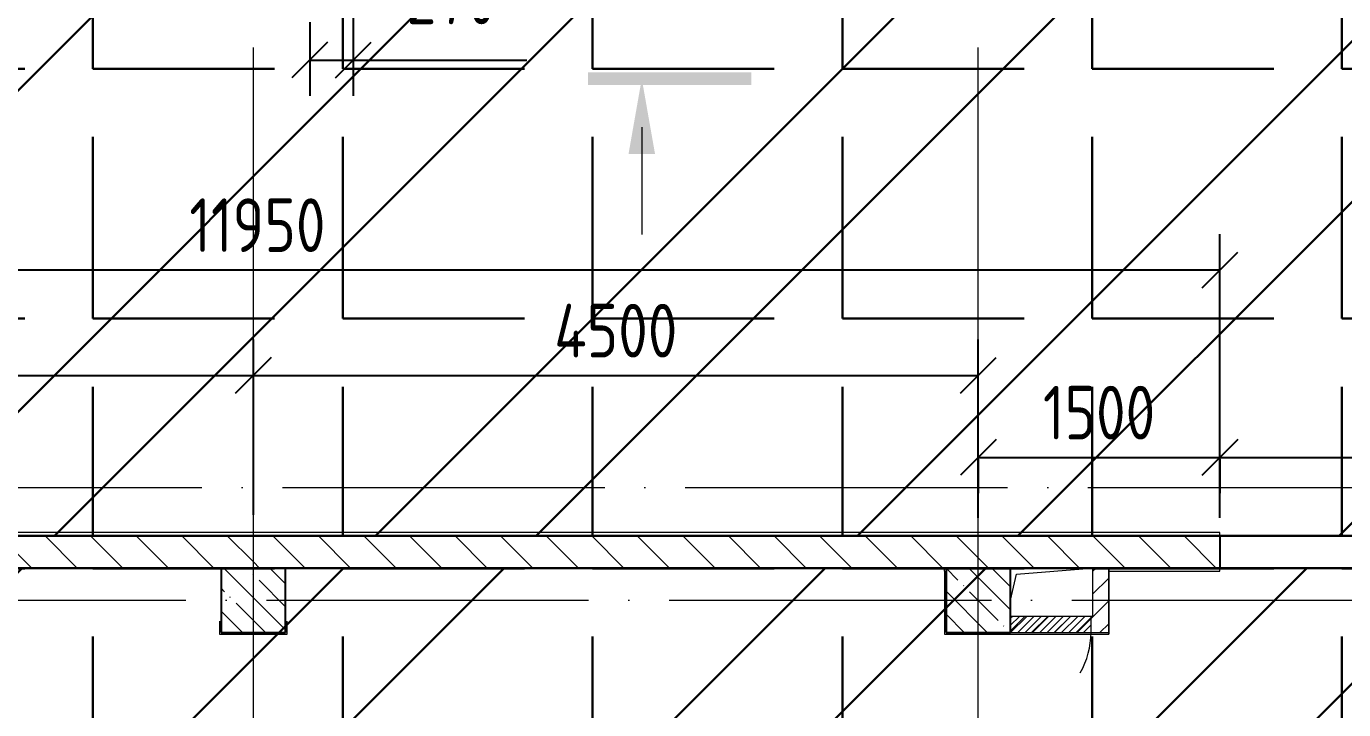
# Model space of a CAD drawing. Header units: millimetres. Extents: x -68946 to 690821, y -552984 to 293768.
# Drawn here: x 7341 to 15518, y 50296 to 54538 of the extents above; entities that cross this region are included whole.
import ezdxf

# ---------------------------------------------------------------- set-up
doc = ezdxf.new("R2010")
doc.units = ezdxf.units.MM
doc.linetypes.add('ADSK_Линия сетки', pattern=[2500, 2000, -250, 0, -250])
doc.linetypes.add('ADSK_Скрыто', pattern=[600, 300, -300])
doc.layers.get('Defpoints').update_dxf_attribs({"color": 250})
for name, color, linetype, lineweight in [('0) блоки', 250, 'Continuous', 25), ('1.1) Стяжка 5 вып.', 30, 'Continuous', 30), ('1.2) Тепло-звук изол. + пленка 5 вып.', 200, 'Continuous', 30), ('A-____-____-DIMS', 250, 'Continuous', 9), ('A-DETL-GENF-OTLN', 250, 'Continuous', 5), ('A-DOOR-____-MCUT', 250, 'Continuous', 5), ('A-DOOR-____-OTLN', 250, 'Continuous', 5), ('A-GLAZ-____-OTLN', 250, 'Continuous', 5), ('A-WALL-____-MCUT', 250, 'Continuous', 13), ('A-WALL-____-PATT', 250, 'Continuous', 13), ('A-WALL-FNSH-MCUT', 250, 'Continuous', 13), ('G-____-____-SYMB', 250, 'ADSK_Скрыто', 9), ('S-COLS-____-MCUT', 250, 'Continuous', 25), ('S-COLS-____-OTLN', 250, 'Continuous', 9), ('S-GRID-____-OTLN', 250, 'Continuous', 9)]:
    doc.layers.add(name, color=color, linetype=linetype, lineweight=lineweight)
doc.styles.get("Standard").update_dxf_attribs({"font": 'ГОСТ тип А.ttf'})
doc.dimstyles.new('А3', dxfattribs={"dimtxt": 333, "dimasz": 222, "dimexe": 222, "dimexo": 111, "dimgap": 111, "dimtad": 1, "dimtoh": 1, "dimdec": 0, "dimrnd": 0.0015, "dimzin": 0, "dimdsep": 46, "dimtxsty": 'Standard', "dimblk": 'OBLIQUE', "dimcen": 0, "dimclrd": 7, "dimclre": 7, "dimclrt": 7, "dimadec": 0, "dimazin": 0, "dimtfac": 1, "dimtdec": 0, "dimtofl": 0, "dimtmove": 0, "dimatfit": 3, "dimfxl": 1, "dimtolj": 1, "dimtzin": 0, "dimarcsym": 0})
pattern_1 = [(135, (0, 0), (-141.42136, -141.42136), [])]
pattern_2 = [(45, (0, 0), (-70.71068, 70.71068), [])]
pattern_3 = [(0, (0, 0), (0, 1550.67), [1127.76, -422.91]), (90, (0, 0), (-1550.67, 9e-14), [1127.76, -422.91])]

# ---------------------------------------------------------------- blocks, each defined once
blk = doc.blocks.new('BSC_Колонна _Прямоугольная - 400x400-V7-Кладочный план на отм_ 0_000_ Секция 1_')
at = {"layer": 'S-COLS-____-OTLN', "lineweight": 5}
h = blk.add_hatch(dxfattribs=at)
h.set_pattern_fill('FP_14', color=256, style=0, pattern_type=2)
h.set_pattern_definition([(135, (-8749.98, -50975), (-142.5619, -142.5619), []), (135, (-8607.42, -50975), (-142.5619, -142.5619), [252.016, -50.403, 3.353, -47.05])])
h.paths.add_polyline_path([(-200, -200), (200, -200), (200, 200), (-200, 200), (-200, -9.5)])
at = {"layer": 'S-COLS-____-MCUT'}
for p, q in [((200, 200), (-200, 200)), ((-200, 200), (-200, -200)), ((200, -200), (200, 200)), ((-200, -200), (200, -200))]:
    blk.add_line(p, q, dxfattribs=at)
blk = doc.blocks.new('BSC_Колонна _Прямоугольная - 400x400-V8-Кладочный план на отм_ 0_000_ Секция 1_')
at = {"layer": 'S-COLS-____-OTLN', "lineweight": 5}
h = blk.add_hatch(dxfattribs=at)
h.set_pattern_fill('FP_15', color=256, style=0, pattern_type=2)
h.set_pattern_definition([(135, (-13249.98, -50975), (-142.5619, -142.5619), []), (135, (-13107.42, -50975), (-142.5619, -142.5619), [252.016, -50.403, 3.353, -47.05])])
h.paths.add_polyline_path([(-200, -200), (200, -200), (200, 200), (-200, 200)])
at = {"layer": 'S-COLS-____-MCUT'}
for p, q in [((200, 200), (-200, 200)), ((-200, 200), (-200, -200)), ((200, -100), (200, 200)), ((200, -200), (200, -100)), ((-200, -200), (200, -200))]:
    blk.add_line(p, q, dxfattribs=at)
blk = doc.blocks.new('_Wn_-As_OpeningMEP_floor__Rectangular - _Wn_-As_OpeningMEP_floor__Rectangular-V6-Кладочный план на отм_ 0_000_ Секция 1_')
at = {"layer": 'A-DETL-GENF-OTLN'}
for p, q in [((-250, -50), (-212.2, 112.2)), ((-212.2, 112.2), (250, 150))]:
    blk.add_line(p, q, dxfattribs=at)
blk = doc.blocks.new('АР_Люк - ЛРС_ВК_500х400_наружный_NCS S 1000-N-42722041-Кладочный план на отм_ 0_000_ Секция 1_')
at = {"layer": 'A-DOOR-____-OTLN'}
h = blk.add_hatch(dxfattribs=at)
h.set_pattern_fill('FP_29', color=256, style=0, pattern_type=2)
h.set_pattern_definition([(45, (125, 0), (-22.6274, 22.6274), [])])
h.paths.add_polyline_path([(375, 50), (-125, 50), (-125, -50), (375, -50)])
at = {"layer": 'A-DETL-GENF-OTLN', "lineweight": 9}
for p, q in [((375, 50), (-125, 50)), ((-125, 50), (-125, -50)), ((375, -50), (375, 50)), ((-125, -50), (375, -50))]:
    blk.add_line(p, q, dxfattribs=at)
at = {"layer": 'A-DOOR-____-MCUT'}
blk.add_arc((375, 50), 500, 150, 180, dxfattribs=at)
blk = doc.blocks.new('_Oblique')
at = {"color": 0, "linetype": 'ByBlock', "lineweight": -2}
blk.add_line((-0.5, -0.5), (0.5, 0.5), dxfattribs=at)
blk = doc.blocks.new('DIMBLOCK289-Кладочный план на отм_ 0_000_ Секция 1_')
at = {"layer": 'A-____-____-DIMS', "color": 7, "lineweight": -2, "transparency": 16777216}
for p, q in [((13250, 51862.2), (14750, 51862.2)), ((13250, 51851.2), (13250, 51640.2)), ((14750, 51851.2), (14750, 51640.2))]:
    blk.add_line(p, q, dxfattribs=at)
at = {"layer": 'Defpoints', "color": 0, "lineweight": 30, "transparency": 16777216}
for p in [(13250, 51962.2), (14750, 51962.2), (14750, 51862.2)]:
    blk.add_point(p, dxfattribs=at)
at = {"layer": 'A-____-____-DIMS', "color": 7, "lineweight": -2, "transparency": 16777216, "xscale": 222, "yscale": 222, "zscale": 222, "rotation": 180}
blk.add_blockref('_Oblique', (13250, 51862.2), dxfattribs=at)
at = {"layer": 'A-____-____-DIMS', "color": 7, "lineweight": -2, "transparency": 16777216, "xscale": 222, "yscale": 222, "zscale": 222}
blk.add_blockref('_Oblique', (14750, 51862.2), dxfattribs=at)
at = {"layer": 'A-____-____-DIMS', "color": 7, "transparency": 16777216, "insert": (14000, 52139.7), "char_height": 333, "width": 2.299, "attachment_point": 5}
blk.add_mtext('\\A1;1500', dxfattribs=at)
blk = doc.blocks.new('DIMBLOCK290-Кладочный план на отм_ 0_000_ Секция 1_')
at = {"layer": 'A-____-____-DIMS', "color": 7, "lineweight": -2, "transparency": 16777216}
for p, q in [((9370, 55264), (9370, 54106.8)), ((9100, 54564), (9100, 54106.8)), ((9100, 54328.8), (9370, 54328.8)), ((9370, 54328.8), (10446.7, 54328.8))]:
    blk.add_line(p, q, dxfattribs=at)
at = {"layer": 'Defpoints', "color": 0, "lineweight": 30, "transparency": 16777216}
for p in [(9370, 55375), (9100, 54675), (9370, 54328.8)]:
    blk.add_point(p, dxfattribs=at)
at = {"layer": 'A-____-____-DIMS', "color": 7, "lineweight": -2, "transparency": 16777216, "xscale": 222, "yscale": 222, "zscale": 222, "rotation": 180}
blk.add_blockref('_Oblique', (9100, 54328.8), dxfattribs=at)
at = {"layer": 'A-____-____-DIMS', "color": 7, "lineweight": -2, "transparency": 16777216, "xscale": 222, "yscale": 222, "zscale": 222}
blk.add_blockref('_Oblique', (9370, 54328.8), dxfattribs=at)
at = {"layer": 'A-____-____-DIMS', "color": 7, "transparency": 16777216, "insert": (9703, 54883.8), "char_height": 333, "width": 1.862, "attachment_point": 1, "line_spacing_factor": 1.022761}
blk.add_mtext('\\A1;270', dxfattribs=at)
blk = doc.blocks.new('Разрез - Номер вида сзади_3_5 мм-32550532-Кладочный план на отм_ 0_000_ Секция 1_')
at = {"layer": 'G-____-____-SYMB', "linetype": 'Continuous'}
for points in [[(9.798, 0.404), (9.798, -0.394), (-0.333, -0.394), (-0.333, 0.404)], [(2.176, -4.675), (3, 0), (3.824, -4.675)]]:
    blk.add_hatch(color=256, dxfattribs=at).paths.add_polyline_path(points)
at = {"layer": 'G-____-____-SYMB', "linetype": 'Continuous', "lineweight": 20}
blk.add_line((3, -3), (3, -9.663), dxfattribs=at)
blk = doc.blocks.new('*D613')
at = {"layer": 'A-____-____-DIMS', "color": 7, "lineweight": -2, "transparency": 16777216}
for p, q in [((14750, 51486), (14750, 52084.2)), ((17250, 51486), (17250, 52084.2)), ((14750, 51862.2), (17250, 51862.2))]:
    blk.add_line(p, q, dxfattribs=at)
at = {"layer": 'Defpoints', "color": 0, "lineweight": 30, "transparency": 16777216}
for p in [(17250, 51862.2), (14750, 51375), (17250, 51375)]:
    blk.add_point(p, dxfattribs=at)
at = {"layer": 'A-____-____-DIMS', "color": 7, "lineweight": -2, "transparency": 16777216, "xscale": 222, "yscale": 222, "zscale": 222, "rotation": 180}
blk.add_blockref('_Oblique', (14750, 51862.2), dxfattribs=at)
at = {"layer": 'A-____-____-DIMS', "color": 7, "lineweight": -2, "transparency": 16777216, "xscale": 222, "yscale": 222, "zscale": 222}
blk.add_blockref('_Oblique', (17250, 51862.2), dxfattribs=at)
at = {"layer": 'A-____-____-DIMS', "color": 7, "transparency": 16777216, "insert": (16000, 52139.7), "char_height": 333, "attachment_point": 5}
blk.add_mtext('\\A1;2500', dxfattribs=at)
blk = doc.blocks.new('*D615')
at = {"layer": 'A-____-____-DIMS', "color": 7, "lineweight": -2, "transparency": 16777216}
for p, q in [((4250, 51506), (4250, 52593.2)), ((8750, 51506), (8750, 52593.2)), ((4250, 52371.2), (8750, 52371.2))]:
    blk.add_line(p, q, dxfattribs=at)
at = {"layer": 'Defpoints', "color": 0, "lineweight": 30, "transparency": 16777216}
for p in [(8750, 52371.2), (4250, 51395), (8750, 51395)]:
    blk.add_point(p, dxfattribs=at)
at = {"layer": 'A-____-____-DIMS', "color": 7, "lineweight": -2, "transparency": 16777216, "xscale": 222, "yscale": 222, "zscale": 222, "rotation": 180}
blk.add_blockref('_Oblique', (4250, 52371.2), dxfattribs=at)
at = {"layer": 'A-____-____-DIMS', "color": 7, "lineweight": -2, "transparency": 16777216, "xscale": 222, "yscale": 222, "zscale": 222}
blk.add_blockref('_Oblique', (8750, 52371.2), dxfattribs=at)
at = {"layer": 'A-____-____-DIMS', "color": 7, "transparency": 16777216, "insert": (6500, 52648.7), "char_height": 333, "attachment_point": 5}
blk.add_mtext('\\A1;4500', dxfattribs=at)
blk = doc.blocks.new('*D616')
at = {"layer": 'A-____-____-DIMS', "color": 7, "lineweight": -2, "transparency": 16777216}
for p, q in [((8750, 51506), (8750, 52593.2)), ((13250, 51486), (13250, 52593.2)), ((8750, 52371.2), (13250, 52371.2))]:
    blk.add_line(p, q, dxfattribs=at)
at = {"layer": 'Defpoints', "color": 0, "lineweight": 30, "transparency": 16777216}
for p in [(13250, 52371.2), (8750, 51395), (13250, 51375)]:
    blk.add_point(p, dxfattribs=at)
at = {"layer": 'A-____-____-DIMS', "color": 7, "lineweight": -2, "transparency": 16777216, "xscale": 222, "yscale": 222, "zscale": 222, "rotation": 180}
blk.add_blockref('_Oblique', (8750, 52371.2), dxfattribs=at)
at = {"layer": 'A-____-____-DIMS', "color": 7, "lineweight": -2, "transparency": 16777216, "xscale": 222, "yscale": 222, "zscale": 222}
blk.add_blockref('_Oblique', (13250, 52371.2), dxfattribs=at)
at = {"layer": 'A-____-____-DIMS', "color": 7, "transparency": 16777216, "insert": (11000, 52648.7), "char_height": 333, "attachment_point": 5}
blk.add_mtext('\\A1;4500', dxfattribs=at)
blk = doc.blocks.new('*D1894')
at = {"layer": '0) блоки', "color": 7, "lineweight": -2, "transparency": 16777216}
for p, q in [((2800, 51506), (2800, 53247.9)), ((14750, 51506), (14750, 53247.9)), ((2800, 53025.9), (14750, 53025.9))]:
    blk.add_line(p, q, dxfattribs=at)
at = {"layer": 'Defpoints', "color": 0, "lineweight": 30, "transparency": 16777216}
for p in [(14750, 53025.9), (2800, 51395), (14750, 51395)]:
    blk.add_point(p, dxfattribs=at)
at = {"layer": '0) блоки', "color": 7, "lineweight": -2, "transparency": 16777216, "xscale": 222, "yscale": 222, "zscale": 222, "rotation": 180}
blk.add_blockref('_Oblique', (2800, 53025.9), dxfattribs=at)
at = {"layer": '0) блоки', "color": 7, "lineweight": -2, "transparency": 16777216, "xscale": 222, "yscale": 222, "zscale": 222}
blk.add_blockref('_Oblique', (14750, 53025.9), dxfattribs=at)
at = {"layer": '0) блоки', "color": 7, "transparency": 16777216, "insert": (8775, 53303.4), "char_height": 333, "attachment_point": 5}
blk.add_mtext('\\A1;11950', dxfattribs=at)

msp = doc.modelspace()

# ---------------------------------------------------------------- hatches: boundary and pattern name
at = {"layer": '1.1) Стяжка 5 вып.', "lineweight": 30, "true_color": 0xf26722}
h = msp.add_hatch(dxfattribs=at)
h.set_pattern_fill('ANSI32', color=30, scale=222)
h.paths.add_polyline_path([(69050, 54665.0006), (63760.01, 54665.0006), (63760.01, 54465), (63340.01, 54465), (63340.01, 54665.0006), (50059.9781, 54665.0006), (50059.9781, 54465), (49640, 54465), (49640, 54665.0006), (45760, 54665.0006), (45760, 54465), (45340, 54465), (45340, 54665.0006), (41260, 54665.0006), (41260, 54465), (40840, 54465), (40840, 54665.0006), (36359.9781, 54665.0006), (36359.9781, 54465), (35938.1957, 54465), (35938.1957, 54665.0006), (32655, 54665.0006), (237.9781, 54665.0006), (237.9781, 51375), (69050, 51375)])
h = msp.add_hatch(dxfattribs=at)
h.set_pattern_fill('ANSI32', color=30, scale=222)
h.paths.add_polyline_path([(17549.9781, 51175), (8.8006, 51175), (8.8006, 43803.0006), (618.0209, 43803.0006), (618.0209, 43518.5084), (17549.9781, 43518.5084)])
at = {"layer": '1.2) Тепло-звук изол. + пленка 5 вып.', "lineweight": 30}
h = msp.add_hatch(dxfattribs=at)
h.set_pattern_fill('ANGLE', color=256, scale=222)
h.set_pattern_definition(pattern_3)
h.paths.add_polyline_path([(69050, 54665.0006), (63760.01, 54665.0006), (63760.01, 54465), (63340.01, 54465), (63340.01, 54665.0006), (50059.9781, 54665.0006), (50059.9781, 54465), (49640, 54465), (49640, 54665.0006), (45760, 54665.0006), (45760, 54465), (45340, 54465), (45340, 54665.0006), (41260, 54665.0006), (41260, 54465), (40840, 54465), (40840, 54665.0006), (36359.9781, 54665.0006), (36359.9781, 54465), (35938.1957, 54465), (35938.1957, 54665.0006), (32655, 54665.0006), (237.9781, 54665.0006), (237.9781, 51375), (69050, 51375)])
h = msp.add_hatch(dxfattribs=at)
h.set_pattern_fill('ANGLE', color=256, scale=222)
h.set_pattern_definition(pattern_3)
h.paths.add_polyline_path([(17549.9781, 51175), (8.8006, 51175), (8.8006, 43803.0006), (618.0209, 43803.0006), (618.0209, 43518.5084), (17549.9781, 43518.5084)])
at = {"layer": 'A-WALL-____-PATT', "lineweight": 15}
h = msp.add_hatch(dxfattribs=at)
h.set_pattern_fill('FP_1', color=5, style=0, pattern_type=2)
h.set_pattern_definition(pattern_1)
h.paths.add_polyline_path([(8750, 51175), (8750, 51375), (2799.9781, 51375), (2799.9781, 51175), (6628.4129, 51175)])
h.paths.add_polyline_path([(199.9781, 51175), (299.9781, 51175), (299.9781, 51375), (-0.0219, 51375), (-0.0219, 51175), (31.2718, 51175)])
h = msp.add_hatch(dxfattribs=at)
h.set_pattern_fill('FP_1', color=5, style=0, pattern_type=2)
h.set_pattern_definition(pattern_1)
h.paths.add_polyline_path([(25229.9781, 51175), (25249.9781, 51175), (25249.9781, 51375), (20550, 51375), (20550, 51175), (23121.2655, 51175)])
h.paths.add_polyline_path([(17959.9781, 51175), (18050, 51175), (18050, 51375), (17250, 51375), (17250, 51175), (17949.9781, 51175)])
h.paths.add_polyline_path([(14750, 51175), (14750, 51375), (8750, 51375), (8750, 51175), (14325.0774, 51175)])
h = msp.add_hatch(dxfattribs=at)
h.set_pattern_fill('FP_6', color=94, style=0, pattern_type=2)
h.set_pattern_definition(pattern_2)
h.paths.add_polyline_path([(14060, 50875), (14060, 51175), (13960, 51175), (13960, 50875)])
h = msp.add_hatch(dxfattribs=at)
h.set_pattern_fill('FP_6', color=94, style=0, pattern_type=2)
h.set_pattern_definition(pattern_2)
h.paths.add_polyline_path([(13949.9781, 50775), (14060, 50775), (14060, 50875), (13449.9781, 50875), (13449.9781, 50775)])

# ---------------------------------------------------------------- linework, layer by layer
at = {"layer": '0) блоки'}
msp.add_lwpolyline([(2799.9781, 51375), (14750, 51375), (14750, 51175), (2799.9781, 51175)], close=True, dxfattribs=at)
at = {"layer": '1.1) Стяжка 5 вып.', "lineweight": 30}
for points in [[(237.9781, 54665.0006), (69050, 54665.0006), (69050, 51375), (237.9781, 51375)], [(17549.9781, 51175), (8.8006, 51175), (8.8006, 43518.5084), (17549.9781, 43518.5084)]]:
    msp.add_lwpolyline(points, close=True, dxfattribs=at)
at = {"layer": 'A-WALL-____-MCUT', "lineweight": 15}
for p, q in [((2799.9781, 51375), (8750, 51375)), ((8750, 51375), (14750, 51375)), ((14750, 51175), (14750, 51375)), ((4449.9781, 51175), (8750, 51175)), ((13049.9781, 51175), (8749.9781, 51175)), ((13039.9781, 51155), (13039.9781, 51175)), ((14750, 51175), (13449.9781, 51175)), ((14060, 51175), (13960, 51175)), ((13960, 51175), (13960, 50875)), ((14060, 51175), (14060, 51175)), ((14060, 51175), (14060, 50765)), ((14061, 50765), (14061, 51175)), ((13960, 50875), (13449.9781, 50875)), ((13449.9781, 50775), (14060, 50775)), ((14060, 50765), (14061, 50765))]:
    msp.add_line(p, q, dxfattribs=at)
at = {"layer": 'A-WALL-FNSH-MCUT', "lineweight": 15}
for p, q in [((14750, 51395), (2799.9781, 51395)), ((14750, 51375), (14750, 51395)), ((13039.9781, 51155), (13039.9781, 50765)), ((14061, 51155), (14750, 51155)), ((14750, 51155), (14750, 51175)), ((8539.9781, 50845), (8539.9781, 50765)), ((8959.9781, 50765), (8959.9781, 50845)), ((8539.9781, 50765), (8959.9781, 50765)), ((13039.9781, 50765), (14060, 50765))]:
    msp.add_line(p, q, dxfattribs=at)
at = {"layer": 'S-GRID-____-OTLN', "linetype": 'ADSK_Линия сетки'}
for p, q in [((8750, 39906.0281), (8750, 61202.0051)), ((13250, 39906.0281), (13250, 61202.0051)), ((-3569.5512, 51675.0006), (72376.0288, 51675.0006)), ((-3669.3683, 50975.0006), (71106.0288, 50975.0006))]:
    msp.add_line(p, q, dxfattribs=at)

# ---------------------------------------------------------------- block references
at = {"layer": 'A-DOOR-____-OTLN', "color": 50, "rotation": 180}
msp.add_blockref('АР_Люк - ЛРС_ВК_500х400_наружный_NCS S 1000-N-42722041-Кладочный план на отм_ 0_000_ Секция 1_', (13824.9781, 50825), dxfattribs=at)
at = {"layer": 'A-GLAZ-____-OTLN'}
msp.add_blockref('_Wn_-As_OpeningMEP_floor__Rectangular - _Wn_-As_OpeningMEP_floor__Rectangular-V6-Кладочный план на отм_ 0_000_ Секция 1_', (13699.9781, 51025), dxfattribs=at)
at = {"layer": 'G-____-____-SYMB', "linetype": 'Continuous', "lineweight": 40, "xscale": 99.99999999999993, "yscale": 99.99999999999993, "zscale": 99.99999999999993}
msp.add_blockref('Разрез - Номер вида сзади_3_5 мм-32550532-Кладочный план на отм_ 0_000_ Секция 1_', (10861.167, 54212.578), dxfattribs=at)
at = {"layer": 'S-COLS-____-OTLN'}
for name, p in [('BSC_Колонна _Прямоугольная - 400x400-V7-Кладочный план на отм_ 0_000_ Секция 1_', (8749.9781, 50975)), ('BSC_Колонна _Прямоугольная - 400x400-V8-Кладочный план на отм_ 0_000_ Секция 1_', (13249.9781, 50975))]:
    msp.add_blockref(name, p, dxfattribs=at)

# ---------------------------------------------------------------- dimensions: what is measured, and where the dimension line sits
at = {"layer": '0) блоки'}
dim = msp.add_linear_dim(base=(14750, 53025.9335), p1=(2799.9781, 51395), p2=(14750, 51395), dimstyle='А3', dxfattribs=at)
dim.commit()
dim.dimension.update_dxf_attribs({"geometry": '*D1894', "text_midpoint": (8774.989, 53303.4335)})
at = {"layer": 'A-____-____-DIMS'}
dim = msp.add_linear_dim(base=(9370, 54328.774), p1=(9100, 54675.0006), p2=(9370, 55375), dimstyle='А3', dxfattribs=at)
dim.commit()
dim.dimension.update_dxf_attribs({"geometry": 'DIMBLOCK290-Кладочный план на отм_ 0_000_ Секция 1_', "text_midpoint": (10019.35, 54328.774), "dimtype": 160})
for base, p1, p2, picture, middle in [((8750, 52371.1926), (4250, 51395), (8750, 51395), '*D615', (6500, 52648.6926)), ((13250, 52371.1926), (8750, 51395), (13250, 51375), '*D616', (11000, 52648.6926)), ((14750, 51862.2023), (13250, 51962.1872), (14750, 51962.1872), 'DIMBLOCK289-Кладочный план на отм_ 0_000_ Секция 1_', (14000, 52139.7023)), ((17250, 51862.2023), (14750, 51375), (17250, 51375), '*D613', (16000, 52139.7023))]:
    dim = msp.add_linear_dim(base=base, p1=p1, p2=p2, dimstyle='А3', dxfattribs=at)
    dim.commit()
    dim.dimension.update_dxf_attribs({"geometry": picture, "text_midpoint": middle})

doc.saveas('drawing.dxf')
